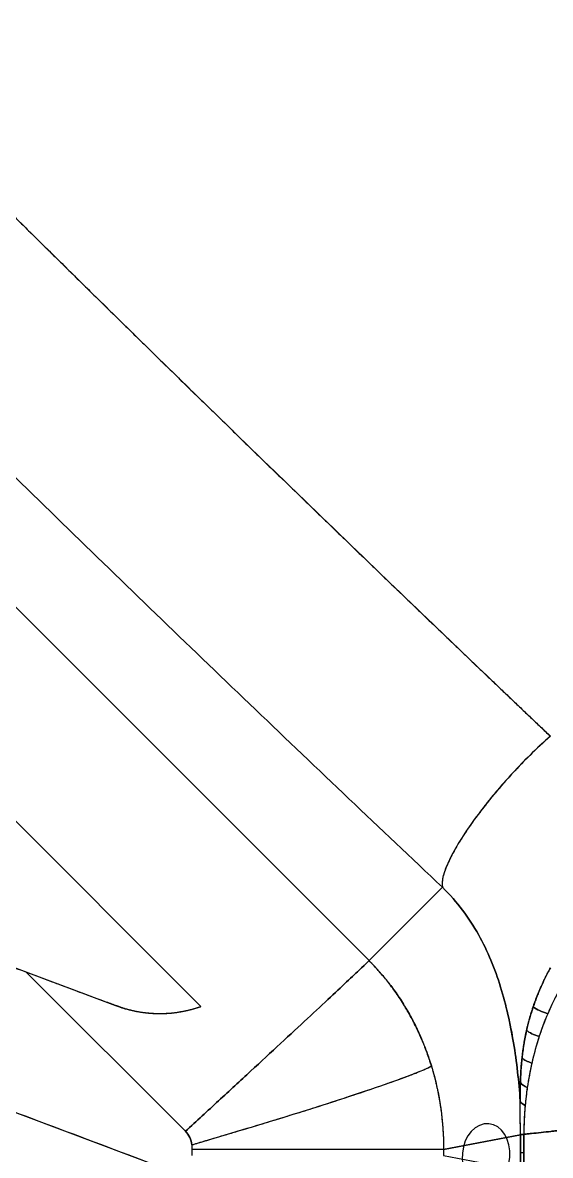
# Model space of a CAD drawing. Extents: x 956 to 1028, y 499 to 635.
# Drawn here: x 999.14 to 1003.31, y 550.89 to 559.84 of the extents above; entities that cross this region are included whole.
import ezdxf

# ---------------------------------------------------------------- set-up
doc = ezdxf.new("R2010")
doc.units = 0
doc.header["$MEASUREMENT"] = 0
doc.layers.add('1', color=4, linetype='Continuous')

# ---------------------------------------------------------------- blocks, each defined once
blk = doc.blocks.new('2026 SX')
at = {"layer": '1', "color": 3}
for p, q in [((34.3977, 51.7804), (45.9792, 40.199)), ((44.6495, 39.8363), (42.1658, 42.32)), ((44.6495, 39.8363), (42.1658, 42.32)), ((40.691, 41.0728), (43.9731, 39.845)), ((46.5595, 40.7794), (45.9792, 40.199)), ((45.9792, 40.199), (46.5595, 40.7794)), ((44.5275, 38.8498), (43.2687, 40.1085)), ((43.2687, 40.1085), (44.5275, 38.8498)), ((45.2701, 38.2137), (42.1206, 39.3976)), ((47.1759, 38.8219), (46.5689, 38.7045)), ((46.5689, 38.7045), (47.1759, 38.8219)), ((44.5787, 38.7045), (44.5787, 38.6595)), ((46.5689, 38.7045), (46.5689, 38.6595)), ((46.5689, 38.7045), (46.5689, 38.6595)), ((46.5689, 38.6595), (47.1759, 38.5421))]:
    blk.add_line(p, q, dxfattribs=at)
at = {"layer": '1', "color": 3, "flags": 128}
blk.add_lwpolyline([(45.9792, 40.199), (40.1885, 45.9897), (34.3977, 51.7804)], dxfattribs=at)
at = {"layer": '1', "color": 1, "extrusion": (0, 0, -1)}
blk.add_ellipse((46.9045, 38.6608), major_axis=(-0.0223, -0.249), ratio=0.752466, dxfattribs=at)
at = {"layer": '1', "color": 3}
for points in [[(35.7513, 53.682), (36.2142, 53.1908), (37.1496, 52.2051), (38.5773, 50.7213), (40.0253, 49.237), (41.4893, 47.7569), (42.9648, 46.2855), (44.4473, 44.8275), (45.932, 43.3872), (46.9201, 42.4418), (47.413, 41.9735)], [(34.9308, 52.4367), (35.3919, 51.9452), (36.3238, 50.9594), (37.7462, 49.4776), (39.1892, 47.9973), (40.6485, 46.5231), (42.1197, 45.0594), (43.5985, 43.6107), (45.0804, 42.1811), (46.0672, 41.2436), (46.5595, 40.7794)], [(46.5595, 40.7794), (46.0672, 41.2436), (45.0804, 42.1811), (43.5985, 43.6107), (42.1197, 45.0594), (40.6485, 46.5231), (39.1892, 47.9973), (37.7462, 49.4776), (36.3238, 50.9594), (35.3919, 51.9452), (34.9308, 52.4367)], [(46.5666, 40.8721), (46.5561, 40.8334), (46.5537, 40.8021), (46.5595, 40.7794)], [(46.5595, 40.7794), (46.619, 40.7211), (46.7244, 40.6), (46.8491, 40.4065), (46.9466, 40.203), (47.0223, 39.9912), (47.0804, 39.7727), (47.1241, 39.5489), (47.1557, 39.3209), (47.1696, 39.1668), (47.1748, 39.0895)], [(47.1748, 39.0899), (47.1696, 39.1673), (47.1557, 39.3213), (47.124, 39.5492), (47.0803, 39.773), (47.0222, 39.9914), (46.9466, 40.2031), (46.849, 40.4066), (46.7243, 40.6), (46.619, 40.7211), (46.5595, 40.7794)], [(47.5448, 40.0687), (47.4859, 39.9748), (47.435, 39.8783), (47.3925, 39.7795)], [(47.3925, 39.7795), (47.3458, 39.7937), (47.3054, 39.8125), (47.2773, 39.8343)], [(47.2773, 39.8343), (47.3054, 39.8125), (47.3458, 39.7937), (47.3925, 39.7795)], [(47.3925, 39.7795), (47.3673, 39.7207), (47.3449, 39.6611), (47.3251, 39.6005)], [(47.3251, 39.6005), (47.282, 39.6126), (47.247, 39.6284), (47.225, 39.6472)], [(47.225, 39.6472), (47.247, 39.6284), (47.282, 39.6126), (47.3251, 39.6005)], [(47.3251, 39.6005), (47.3025, 39.5313), (47.2832, 39.4609), (47.2668, 39.3889)], [(47.2668, 39.3889), (47.232, 39.4001), (47.2053, 39.4136), (47.1892, 39.43)], [(47.1892, 39.43), (47.2053, 39.4136), (47.232, 39.4001), (47.2668, 39.3889)], [(46.4719, 39.3676), (46.5062, 39.2543), (46.5541, 39.0302), (46.5687, 38.8124), (46.5689, 38.7045)], [(47.2668, 39.3889), (47.2525, 39.3259), (47.2404, 39.2617), (47.2306, 39.1961)], [(47.2306, 39.1961), (47.2059, 39.2066), (47.1873, 39.2189), (47.1759, 39.2347)], [(47.1759, 39.2347), (47.1873, 39.2189), (47.2059, 39.2066), (47.2306, 39.1961)], [(47.2306, 39.1961), (47.2237, 39.1492), (47.2179, 39.1016), (47.2135, 39.0533)], [(47.1746, 39.089), (47.1745, 39.0892), (47.1745, 39.0893), (47.1744, 39.0895)], [(47.1759, 38.8219), (47.1757, 38.9129), (47.1753, 39.0038), (47.1744, 39.0895)], [(47.1744, 39.0895), (47.1815, 39.0739), (47.1947, 39.0627), (47.2135, 39.0531)], [(47.2135, 39.0531), (47.1949, 39.0626), (47.1818, 39.0737), (47.1746, 39.089)], [(47.2135, 39.0531), (47.2067, 38.9785), (47.2033, 38.9022), (47.2029, 38.8255)], [(44.5275, 38.8498), (44.557, 38.8202), (44.5736, 38.7845), (44.5771, 38.7426)], [(44.5771, 38.7426), (44.5736, 38.7845), (44.557, 38.8202), (44.5275, 38.8498)], [(47.1759, 38.8219), (47.1846, 38.8237), (47.1936, 38.8249), (47.2029, 38.8255)], [(47.2029, 38.8255), (47.1936, 38.825), (47.1846, 38.8238), (47.1759, 38.8219)], [(47.2023, 38.682), (47.2023, 38.7299), (47.2025, 38.7777), (47.2026, 38.8255)], [(47.2026, 38.8255), (47.2025, 38.7777), (47.2023, 38.7299), (47.2023, 38.682)], [(44.5771, 38.7426), (44.5781, 38.7306), (44.5787, 38.7178), (44.5787, 38.7045)], [(47.176, 38.682), (47.1847, 38.682), (47.1935, 38.682), (47.2023, 38.682)], [(47.176, 38.682), (47.1847, 38.682), (47.1935, 38.682), (47.2023, 38.682)], [(47.2025, 38.5385), (47.2024, 38.5863), (47.2023, 38.6342), (47.2023, 38.682)], [(47.2023, 38.682), (47.2023, 38.6342), (47.2024, 38.5864), (47.2025, 38.5386)]]:
    blk.add_open_spline(points, degree=3, dxfattribs=at)
for points, knots in [([(43.045, 46.2095), (43.0744, 46.1805), (43.1331, 46.1224), (43.2211, 46.0353), (43.3092, 45.9484), (43.3972, 45.8615), (43.4852, 45.7748), (43.5732, 45.6881), (43.6612, 45.6015), (43.7491, 45.5149), (43.8371, 45.4285), (43.925, 45.3422), (44.0129, 45.2559), (44.1008, 45.1698), (44.1887, 45.0837), (44.2473, 45.0263), (44.2766, 44.9977)], [0, 0, 0, 0, 0.071606, 0.143181, 0.214727, 0.286244, 0.357733, 0.429195, 0.50063, 0.57204, 0.643425, 0.714785, 0.786122, 0.857437, 0.928729, 1, 1, 1, 1]), ([(44.2766, 44.9977), (44.3057, 44.9692), (44.3639, 44.9123), (44.4511, 44.827), (44.5383, 44.7419), (44.6255, 44.6568), (44.7126, 44.5719), (44.7997, 44.4871), (44.8866, 44.4025), (44.9736, 44.3179), (45.0605, 44.2335), (45.1473, 44.1492), (45.2341, 44.065), (45.3208, 43.9809), (45.4075, 43.897), (45.4941, 43.8132), (45.5518, 43.7574), (45.5807, 43.7295)], [0, 0, 0, 0, 0.066974, 0.133901, 0.200781, 0.267615, 0.334405, 0.40115, 0.467852, 0.534511, 0.601129, 0.667705, 0.734241, 0.800738, 0.867196, 0.933617, 1, 1, 1, 1]), ([(45.5807, 43.7295), (45.6093, 43.7018), (45.6665, 43.6466), (45.7522, 43.5638), (45.8378, 43.4812), (45.9234, 43.3988), (46.0088, 43.3165), (46.0941, 43.2344), (46.1794, 43.1524), (46.2646, 43.0706), (46.3496, 42.9889), (46.4346, 42.9073), (46.5195, 42.826), (46.6043, 42.7447), (46.689, 42.6637), (46.7737, 42.5827), (46.8582, 42.502), (46.9145, 42.4482), (46.9427, 42.4213)], [0, 0, 0, 0, 0.062947, 0.125828, 0.188644, 0.2514, 0.314095, 0.376733, 0.439312, 0.501833, 0.564298, 0.626706, 0.689058, 0.751355, 0.813597, 0.875785, 0.937919, 1, 1, 1, 1]), ([(46.9427, 42.4213), (46.9689, 42.3963), (47.0213, 42.3463), (47.0999, 42.2714), (47.1783, 42.1967), (47.2566, 42.1221), (47.3348, 42.0477), (47.3869, 41.9982), (47.413, 41.9735)], [0, 0, 0, 0, 0.167157, 0.334114, 0.500874, 0.66744, 0.833814, 1, 1, 1, 1]), ([(47.413, 41.9735), (47.3597, 41.9268), (47.3047, 41.8757), (47.1946, 41.7671), (47.1395, 41.7096), (47.0325, 41.5916), (46.9806, 41.531), (46.8829, 41.4102), (46.8371, 41.35), (46.7541, 41.2333), (46.7169, 41.1769), (46.6533, 41.0711), (46.6268, 41.0218), (46.5859, 40.933), (46.5715, 40.8936), (46.5558, 40.827), (46.5544, 40.7998), (46.5595, 40.7794)], [0, 0, 0, 0, 0.125, 0.125, 0.25, 0.25, 0.375, 0.375, 0.5, 0.5, 0.625, 0.625, 0.75, 0.75, 0.875, 0.875, 1, 1, 1, 1]), ([(47.413, 41.9735), (47.3672, 41.9333), (47.32, 41.8899), (47.2253, 41.798), (47.1778, 41.7495), (47.0844, 41.6497), (47.0385, 41.5982), (46.9505, 41.4945), (46.9083, 41.4423), (46.8293, 41.3392), (46.7925, 41.2883), (46.7257, 41.1901), (46.6958, 41.1429), (46.644, 41.0539), (46.6222, 41.0122), (46.5875, 40.9362), (46.5747, 40.902), (46.5666, 40.8721)], [0, 0, 0, 0, 0.125, 0.125, 0.25, 0.25, 0.375, 0.375, 0.5, 0.5, 0.625, 0.625, 0.75, 0.75, 0.875, 0.875, 1, 1, 1, 1]), ([(7.9857, 39.9465), (7.992, 39.9442), (8.0047, 39.9396), (8.0237, 39.9332), (8.0427, 39.9271), (8.0616, 39.9213), (8.0805, 39.916), (8.0994, 39.911), (8.1181, 39.9064), (8.1555, 39.898), (8.2117, 39.8881), (8.3117, 39.878), (8.4379, 39.8799), (8.5624, 39.9014), (8.6597, 39.9295), (8.7136, 39.9495), (8.7586, 39.9692), (8.8053, 39.9894), (8.8751, 40.0199), (8.9605, 40.0571), (9.0539, 40.0979), (9.2437, 40.1806), (9.5282, 40.3047), (9.9056, 40.4693), (10.268, 40.6274), (10.5957, 40.7703), (10.869, 40.8895), (11.0837, 40.9831), (11.2398, 41.0512), (11.3373, 41.0937), (11.3978, 41.1202), (11.4387, 41.1377), (11.4775, 41.1533), (11.5095, 41.1652), (11.535, 41.1732), (11.556, 41.1784), (11.5747, 41.1826), (11.5935, 41.1861), (11.6123, 41.189), (11.6313, 41.1913), (11.6503, 41.193), (11.6693, 41.1942), (11.6947, 41.1948), (11.7263, 41.1942), (11.7642, 41.1912), (11.8019, 41.1857), (11.8321, 41.1797), (11.8558, 41.1735), (11.8744, 41.1679), (11.8967, 41.1606), (11.9226, 41.1517), (11.9521, 41.1412), (11.9867, 41.1284), (12.0479, 41.1056), (12.1573, 41.0649), (12.3352, 40.9988), (12.7469, 40.8456), (13.3111, 40.6357), (13.9461, 40.3995), (14.4047, 40.2289), (14.687, 40.1238), (14.8643, 40.0579), (14.9953, 40.0092), (15.1064, 39.9677), (15.1829, 39.9395), (15.2225, 39.9255), (15.2551, 39.9147), (15.2827, 39.9064), (15.3077, 39.9), (15.3326, 39.8942), (15.3575, 39.8891), (15.3826, 39.8847), (15.4078, 39.8809), (15.4584, 39.8745), (15.5347, 39.8697), (15.6366, 39.8738), (15.7208, 39.8859), (15.7871, 39.9005), (15.8362, 39.9141), (15.8737, 39.9263), (15.902, 39.9372), (15.9239, 39.9462), (15.9521, 39.958), (15.9867, 39.9728), (16.0585, 40.0041), (16.1655, 40.0508), (16.3056, 40.1119), (16.4457, 40.173), (16.5859, 40.2341), (16.726, 40.2952), (16.8662, 40.3564), (17.0065, 40.4175), (17.1933, 40.4991), (17.4269, 40.601), (17.7073, 40.7233), (17.988, 40.8457), (18.2207, 40.9472), (18.408, 41.0288), (18.5206, 41.078), (18.6017, 41.1133), (18.644, 41.1317), (18.6717, 41.1436), (18.6899, 41.1514), (18.7038, 41.1566), (18.7182, 41.1617), (18.7327, 41.1664), (18.7473, 41.1708), (18.762, 41.1747), (18.7769, 41.1783), (18.7918, 41.1816), (18.8068, 41.1844), (18.822, 41.187), (18.8569, 41.1919), (18.9121, 41.1955), (18.9876, 41.1911), (19.0631, 41.1773), (19.1178, 41.1602), (19.1598, 41.1444), (19.1969, 41.1307), (19.2551, 41.109), (19.3346, 41.0794), (19.5519, 40.9986), (19.9222, 40.8608), (20.4606, 40.6606), (21.0655, 40.4355), (21.5642, 40.25), (21.9178, 40.1185), (22.0873, 40.0554), (22.2065, 40.0111), (22.293, 39.9789), (22.3556, 39.9556), (22.4031, 39.938), (22.4423, 39.9235), (22.4821, 39.9106), (22.5314, 39.8976), (22.5985, 39.8835), (22.6833, 39.8722), (22.7853, 39.8693), (22.8775, 39.876), (22.96, 39.8895), (23.0331, 39.9074), (23.1068, 39.9311), (23.1628, 39.9537), (23.2051, 39.9723), (23.237, 39.9862), (23.2787, 40.0044), (23.3304, 40.0269), (23.3919, 40.0538), (23.4668, 40.0865), (23.5628, 40.1283), (23.6871, 40.1825), (23.8437, 40.2508), (24.1452, 40.3823), (24.5811, 40.5725), (25.0486, 40.7763), (25.423, 40.9396), (25.6264, 41.0283), (25.7508, 41.0826), (25.7974, 41.1029), (25.8373, 41.1204), (25.8704, 41.1346), (25.8963, 41.1447), (25.921, 41.1535), (25.9445, 41.1611), (25.9668, 41.1674), (25.9864, 41.1721), (26.0036, 41.1755), (26.0188, 41.1781), (26.034, 41.1804), (26.0492, 41.1823), (26.0644, 41.1838), (26.0796, 41.1849), (26.0948, 41.1856), (26.1099, 41.186), (26.125, 41.186), (26.1402, 41.1856), (26.1553, 41.1848), (26.1704, 41.1836), (26.1854, 41.1821), (26.2005, 41.1801), (26.2156, 41.1778), (26.2306, 41.1751), (26.2456, 41.172), (26.2606, 41.1686), (26.2756, 41.1647), (26.2888, 41.1613), (26.3044, 41.1555), (26.3276, 41.1471), (26.3646, 41.1334), (26.4156, 41.1146), (26.4804, 41.0906), (26.5592, 41.0614), (26.6519, 41.0271), (26.7585, 40.9875), (26.879, 40.9428), (27.0134, 40.8929), (27.1617, 40.8378), (27.324, 40.7775), (27.5001, 40.712), (27.6902, 40.6413), (27.8942, 40.5655), (28.112, 40.4845), (28.3438, 40.3982), (28.5527, 40.3205), (28.7329, 40.2535), (28.8786, 40.1993), (29.0206, 40.1465), (29.1869, 40.0846), (29.3348, 40.0296), (29.4587, 39.9835), (29.5236, 39.9593), (29.565, 39.944), (29.6022, 39.9301), (29.6417, 39.9161), (29.6899, 39.9007), (29.7325, 39.8893), (29.7716, 39.8809), (29.8092, 39.8742), (29.8469, 39.8691), (29.8848, 39.8653), (29.9229, 39.863), (29.9611, 39.8622), (29.9994, 39.8629), (30.0396, 39.865), (30.0815, 39.869), (30.1249, 39.875), (30.1677, 39.8829), (30.2101, 39.8927), (30.2521, 39.9043), (30.2936, 39.9179), (30.3256, 39.9296), (30.3556, 39.9425), (30.3917, 39.9577), (30.4499, 39.9826), (30.5304, 40.0169), (30.6332, 40.0607), (30.7582, 40.114), (30.9439, 40.1932), (31.182, 40.2948), (31.4644, 40.4152), (31.7442, 40.5346), (32.0294, 40.6562), (32.3206, 40.7805), (32.564, 40.8843), (32.7462, 40.962), (32.8603, 41.0106), (32.9493, 41.0486), (33.0112, 41.075), (33.0452, 41.0893), (33.065, 41.097), (33.0857, 41.1041), (33.1155, 41.1131), (33.1487, 41.1208), (33.178, 41.1261), (33.2033, 41.1296), (33.2286, 41.1321), (33.2538, 41.1335), (33.279, 41.1338), (33.3042, 41.1331), (33.3293, 41.1314), (33.3543, 41.1286), (33.3794, 41.1247), (33.4044, 41.1198), (33.4293, 41.1137), (33.4518, 41.1077), (33.4782, 41.0982), (33.5156, 41.0845), (33.573, 41.0633), (33.6504, 41.0345), (33.7456, 40.9989), (33.8593, 40.9564), (33.9918, 40.9068), (34.1458, 40.8492), (34.3568, 40.7702), (34.6139, 40.6741), (34.9061, 40.5648), (35.187, 40.4597), (35.6043, 40.3035), (36.0762, 40.127), (36.4771, 39.977), (36.6558, 39.9102), (36.706, 39.8914), (36.755, 39.8731), (36.8081, 39.8546), (36.8541, 39.84), (36.8924, 39.8297), (36.9253, 39.8227), (36.9553, 39.817), (36.9855, 39.8124), (37.0157, 39.8087), (37.0461, 39.8059), (37.0765, 39.804), (37.107, 39.8031), (37.1376, 39.8031), (37.1683, 39.804), (37.2016, 39.806), (37.2371, 39.8094), (37.275, 39.8144), (37.3125, 39.8209), (37.3497, 39.8289), (37.3867, 39.8382), (37.4233, 39.849), (37.4597, 39.8613), (37.4888, 39.8721), (37.5174, 39.8844), (37.5529, 39.8997), (37.609, 39.924), (37.6857, 39.9572), (37.8319, 40.0207), (38.1066, 40.1399), (38.569, 40.3406), (39.2294, 40.6271), (39.7516, 40.8538), (40.0652, 40.9899), (40.1072, 41.0081), (40.1423, 41.0233), (40.1779, 41.0386), (40.2095, 41.0519), (40.2404, 41.0646), (40.2662, 41.0748), (40.2867, 41.0824), (40.3034, 41.0879), (40.3181, 41.0918), (40.3324, 41.0954), (40.3468, 41.0987), (40.3611, 41.1016), (40.3754, 41.1041), (40.3898, 41.1063), (40.4041, 41.1082), (40.4185, 41.1097), (40.4329, 41.1108), (40.4473, 41.1117), (40.4617, 41.1121), (40.4761, 41.1123), (40.4905, 41.112), (40.505, 41.1115), (40.5194, 41.1106), (40.5339, 41.1093), (40.5484, 41.1077), (40.5628, 41.1057), (40.5773, 41.1034), (40.5918, 41.1008), (40.6084, 41.0974), (40.6276, 41.0927), (40.6503, 41.0862), (40.6727, 41.079), (40.6947, 41.0714), (40.7132, 41.0645), (40.7307, 41.058), (40.7575, 41.048), (40.8124, 41.0274), (40.9044, 40.993), (41.0329, 40.9449), (41.224, 40.8735), (41.4679, 40.7822), (41.7545, 40.675), (42.0411, 40.5678), (42.3309, 40.4594), (42.6218, 40.3505), (42.9116, 40.2421), (43.1947, 40.1362), (43.4124, 40.0548), (43.5641, 39.9981), (43.6492, 39.9663), (43.7261, 39.9376), (43.7948, 39.9121), (43.8552, 39.8898), (43.9074, 39.8706), (43.9513, 39.8545), (43.987, 39.8415), (44.0145, 39.8317), (44.0337, 39.8249), (44.0468, 39.8206), (44.0564, 39.818), (44.0653, 39.8155), (44.0743, 39.8132), (44.0832, 39.8109), (44.0921, 39.8087), (44.101, 39.8066), (44.1099, 39.8046), (44.1188, 39.8026), (44.1277, 39.8007), (44.1366, 39.799), (44.1455, 39.7973), (44.1544, 39.7956), (44.1633, 39.7941), (44.1722, 39.7927), (44.1811, 39.7913), (44.19, 39.79), (44.1989, 39.7888), (44.2078, 39.7877), (44.2167, 39.7866), (44.2256, 39.7857), (44.2344, 39.7848), (44.2433, 39.784), (44.2522, 39.7833), (44.2611, 39.7827), (44.2699, 39.7821), (44.2788, 39.7816), (44.2877, 39.7813), (44.2966, 39.781), (44.3054, 39.7807), (44.3143, 39.7806), (44.3231, 39.7805), (44.332, 39.7806), (44.3409, 39.7807), (44.3497, 39.7809), (44.3586, 39.7811), (44.3674, 39.7815), (44.3763, 39.7819), (44.3851, 39.7825), (44.3939, 39.7831), (44.4028, 39.7837), (44.4116, 39.7845), (44.4205, 39.7854), (44.4293, 39.7863), (44.4381, 39.7873), (44.447, 39.7884), (44.4558, 39.7896), (44.4646, 39.7908), (44.4735, 39.7922), (44.4823, 39.7936), (44.4911, 39.7951), (44.4999, 39.7967), (44.5087, 39.7984), (44.5175, 39.8001), (44.5264, 39.802), (44.5352, 39.8039), (44.544, 39.8059), (44.5528, 39.808), (44.5616, 39.8101), (44.5704, 39.8124), (44.5792, 39.8147), (44.588, 39.8171), (44.5968, 39.8196), (44.6056, 39.8222), (44.6144, 39.8248), (44.6232, 39.8276), (44.6319, 39.8304), (44.6407, 39.8333), (44.6466, 39.8353), (44.6495, 39.8363)], [0, 0, 0, 0, 0.000518, 0.001031, 0.00154, 0.002045, 0.002547, 0.003044, 0.003538, 0.004029, 0.005978, 0.007904, 0.011731, 0.015602, 0.017549, 0.019484, 0.020007, 0.021309, 0.023388, 0.02584, 0.028444, 0.031199, 0.041707, 0.052225, 0.062754, 0.072003, 0.079618, 0.085601, 0.089951, 0.092667, 0.093751, 0.095012, 0.096079, 0.096952, 0.097633, 0.098123, 0.098612, 0.0991, 0.099586, 0.100073, 0.10056, 0.101048, 0.101537, 0.102502, 0.10347, 0.104444, 0.105427, 0.105824, 0.106321, 0.106919, 0.107619, 0.10842, 0.109322, 0.110441, 0.113423, 0.11827, 0.12498, 0.14709, 0.164394, 0.176894, 0.184588, 0.187478, 0.191387, 0.195297, 0.196566, 0.197638, 0.198513, 0.199193, 0.199845, 0.200495, 0.201146, 0.201796, 0.202447, 0.203098, 0.205704, 0.208296, 0.210901, 0.212204, 0.213502, 0.214799, 0.215224, 0.215828, 0.216611, 0.217571, 0.218711, 0.222614, 0.226517, 0.230421, 0.234327, 0.238233, 0.24214, 0.246047, 0.249956, 0.257762, 0.265575, 0.273396, 0.281225, 0.285032, 0.28905, 0.290638, 0.291817, 0.292585, 0.292943, 0.293334, 0.293723, 0.294113, 0.294502, 0.294892, 0.295281, 0.295672, 0.296063, 0.296455, 0.296849, 0.298766, 0.300682, 0.302628, 0.30463, 0.305062, 0.306072, 0.307659, 0.309824, 0.312568, 0.325427, 0.340099, 0.356584, 0.374881, 0.380872, 0.385492, 0.38874, 0.390617, 0.392563, 0.393859, 0.394503, 0.395764, 0.397064, 0.398409, 0.401015, 0.403608, 0.406215, 0.408087, 0.410004, 0.411977, 0.414016, 0.414629, 0.415518, 0.416681, 0.41812, 0.419833, 0.421821, 0.424388, 0.427853, 0.432217, 0.437479, 0.453061, 0.468657, 0.476557, 0.48436, 0.485659, 0.486957, 0.488255, 0.489005, 0.489713, 0.490383, 0.491013, 0.491605, 0.492159, 0.492556, 0.492951, 0.493343, 0.493734, 0.494124, 0.494512, 0.4949, 0.495287, 0.495673, 0.496059, 0.496446, 0.496832, 0.497219, 0.497607, 0.497996, 0.498386, 0.498778, 0.499171, 0.499566, 0.499964, 0.500214, 0.500843, 0.501851, 0.503238, 0.505005, 0.50715, 0.509675, 0.512579, 0.515863, 0.519525, 0.523567, 0.527988, 0.532788, 0.537967, 0.543526, 0.549464, 0.555781, 0.562477, 0.566543, 0.570512, 0.574383, 0.578157, 0.584108, 0.586475, 0.588287, 0.589415, 0.589859, 0.591332, 0.592623, 0.593733, 0.594711, 0.595685, 0.596658, 0.59763, 0.598603, 0.599578, 0.600557, 0.601542, 0.602664, 0.60378, 0.604893, 0.606003, 0.607114, 0.608228, 0.609347, 0.609729, 0.610728, 0.612346, 0.614581, 0.617434, 0.620904, 0.624992, 0.632904, 0.640745, 0.648516, 0.656217, 0.664499, 0.672781, 0.676493, 0.67968, 0.682279, 0.683914, 0.684836, 0.685103, 0.685539, 0.686517, 0.687489, 0.688146, 0.688798, 0.689446, 0.690091, 0.690734, 0.691376, 0.692018, 0.692662, 0.693308, 0.693958, 0.694612, 0.695272, 0.695744, 0.696761, 0.698325, 0.700434, 0.70309, 0.706116, 0.709729, 0.71393, 0.718718, 0.726994, 0.734962, 0.742623, 0.749977, 0.769107, 0.781227, 0.782779, 0.783722, 0.785336, 0.78679, 0.788024, 0.78904, 0.789823, 0.790604, 0.791383, 0.792161, 0.792938, 0.793717, 0.794496, 0.795278, 0.796062, 0.79685, 0.797827, 0.798801, 0.799773, 0.800745, 0.801718, 0.802693, 0.803672, 0.804657, 0.805071, 0.806058, 0.807619, 0.809755, 0.812463, 0.819828, 0.832704, 0.851091, 0.87499, 0.876325, 0.877289, 0.878495, 0.879259, 0.880262, 0.881116, 0.881823, 0.882382, 0.882794, 0.883172, 0.883549, 0.883923, 0.884297, 0.884669, 0.885039, 0.885409, 0.885778, 0.886147, 0.886515, 0.886883, 0.887251, 0.887619, 0.887988, 0.888358, 0.888729, 0.889101, 0.889474, 0.889849, 0.890225, 0.890604, 0.891142, 0.891744, 0.892411, 0.892947, 0.893524, 0.893923, 0.894376, 0.895719, 0.898415, 0.901898, 0.906235, 0.914047, 0.92186, 0.929676, 0.937494, 0.945575, 0.953476, 0.961198, 0.96874, 0.971286, 0.973608, 0.975704, 0.977575, 0.979221, 0.980641, 0.981836, 0.982807, 0.983552, 0.984072, 0.984366, 0.984603, 0.984839, 0.985075, 0.98531, 0.985545, 0.985778, 0.986012, 0.986245, 0.986477, 0.986709, 0.986941, 0.987172, 0.987402, 0.987633, 0.987862, 0.988092, 0.988321, 0.98855, 0.988778, 0.989007, 0.989234, 0.989462, 0.98969, 0.989917, 0.990144, 0.990371, 0.990598, 0.990824, 0.991051, 0.991277, 0.991503, 0.99173, 0.991956, 0.992182, 0.992408, 0.992635, 0.992861, 0.993087, 0.993314, 0.99354, 0.993767, 0.993993, 0.99422, 0.994448, 0.994675, 0.994902, 0.99513, 0.995358, 0.995586, 0.995815, 0.996044, 0.996273, 0.996503, 0.996732, 0.996963, 0.997193, 0.997425, 0.997656, 0.997888, 0.998121, 0.998354, 0.998587, 0.998821, 0.999056, 0.999291, 0.999527, 0.999763, 1, 1, 1, 1]), ([(44.5275, 38.8498), (44.6153, 38.9305), (44.7031, 39.0114), (44.8758, 39.1707), (44.9607, 39.249), (45.125, 39.4008), (45.2043, 39.4742), (45.3548, 39.6136), (45.4259, 39.6796), (45.5579, 39.8023), (45.6186, 39.8589), (45.7278, 39.9608), (45.7763, 40.0062), (45.8592, 40.0842), (45.8938, 40.1168), (45.9478, 40.1684), (45.9674, 40.1873), (45.9791, 40.199)], [0, 0, 0, 0, 0.125, 0.125, 0.25, 0.25, 0.375, 0.375, 0.5, 0.5, 0.625, 0.625, 0.75, 0.75, 0.875, 0.875, 1, 1, 1, 1]), ([(45.9791, 40.199), (45.9674, 40.1873), (45.9478, 40.1684), (45.8938, 40.1168), (45.8592, 40.0842), (45.7763, 40.0062), (45.7278, 39.9608), (45.6186, 39.8589), (45.5579, 39.8023), (45.4259, 39.6796), (45.3548, 39.6136), (45.2043, 39.4742), (45.125, 39.4008), (44.9607, 39.249), (44.8758, 39.1707), (44.7031, 39.0114), (44.6153, 38.9305), (44.5275, 38.8498)], [0, 0, 0, 0, 0.125, 0.125, 0.25, 0.25, 0.375, 0.375, 0.5, 0.5, 0.625, 0.625, 0.75, 0.75, 0.875, 0.875, 1, 1, 1, 1]), ([(46.4719, 39.3676), (46.469, 39.3769), (46.4632, 39.3953), (46.4543, 39.4225), (46.4451, 39.4491), (46.4358, 39.4751), (46.4264, 39.5004), (46.4168, 39.5252), (46.4071, 39.5493), (46.3974, 39.5728), (46.3739, 39.6276), (46.3355, 39.7087), (46.276, 39.817), (46.212, 39.9185), (46.1542, 39.9984), (46.1088, 40.0558), (46.0765, 40.0943), (46.0442, 40.1309), (46.0119, 40.1658), (45.9899, 40.1881), (45.9791, 40.199)], [0, 0, 0, 0, 0.030006, 0.059447, 0.088325, 0.116646, 0.144413, 0.17163, 0.1983, 0.224428, 0.250016, 0.381916, 0.499999, 0.629735, 0.74998, 0.802767, 0.854147, 0.904136, 0.95275, 1, 1, 1, 1]), ([(45.9792, 40.199), (45.9853, 40.1928), (45.9977, 40.1803), (46.016, 40.1612), (46.0343, 40.1416), (46.0525, 40.1215), (46.0706, 40.101), (46.0885, 40.0799), (46.1064, 40.0584), (46.1241, 40.0364), (46.1597, 39.9908), (46.2125, 39.9176), (46.2759, 39.8171), (46.3349, 39.7098), (46.3749, 39.6256), (46.4022, 39.5615), (46.4185, 39.5213), (46.4359, 39.4753), (46.4542, 39.4236), (46.4658, 39.3869), (46.4719, 39.3676)], [0, 0, 0, 0, 0.026815, 0.053922, 0.081322, 0.109018, 0.137014, 0.165312, 0.193915, 0.222826, 0.25205, 0.371455, 0.499845, 0.616557, 0.747693, 0.786404, 0.830937, 0.881341, 0.937672, 1, 1, 1, 1]), ([(47.2773, 39.8343), (47.2801, 39.8425), (47.2857, 39.8589), (47.2947, 39.8836), (47.3042, 39.9085), (47.3142, 39.9337), (47.3247, 39.959), (47.3357, 39.9845), (47.3472, 40.0102), (47.3594, 40.0361), (47.3721, 40.0622), (47.3854, 40.0885), (47.3992, 40.1149), (47.4089, 40.1326), (47.4138, 40.1414)], [0, 0, 0, 0, 0.078705, 0.158211, 0.238532, 0.319683, 0.401676, 0.484524, 0.568236, 0.652822, 0.738288, 0.824639, 0.911876, 1, 1, 1, 1]), ([(47.4138, 40.1414), (47.4108, 40.136), (47.4049, 40.1254), (47.3845, 40.0874), (47.3548, 40.028), (47.3251, 39.9609), (47.3043, 39.909), (47.2902, 39.8715), (47.2816, 39.8466), (47.2773, 39.8343)], [0, 0, 0, 0, 0.053554, 0.106358, 0.377077, 0.638332, 0.760353, 0.880897, 1, 1, 1, 1]), ([(47.5448, 40.0687), (47.5402, 40.0612), (47.5309, 40.0463), (47.5174, 40.0239), (47.5042, 40.0015), (47.4915, 39.9791), (47.479, 39.9568), (47.467, 39.9345), (47.4553, 39.9122), (47.4439, 39.89), (47.433, 39.8678), (47.4223, 39.8457), (47.4121, 39.8236), (47.4021, 39.8016), (47.3957, 39.7869), (47.3925, 39.7795)], [0, 0, 0, 0, 0.079426, 0.158461, 0.2371, 0.315336, 0.393163, 0.470573, 0.547557, 0.624108, 0.700215, 0.775869, 0.851059, 0.925774, 1, 1, 1, 1]), ([(43.9731, 39.845), (43.9786, 39.843), (43.9892, 39.8392), (44.0047, 39.8338), (44.0226, 39.8279), (44.0433, 39.8216), (44.075, 39.8128), (44.115, 39.8032), (44.1715, 39.7927), (44.2368, 39.7845), (44.3149, 39.7807), (44.3971, 39.7831), (44.4658, 39.7912), (44.5167, 39.8003), (44.5503, 39.8075), (44.5837, 39.8159), (44.6168, 39.8254), (44.6386, 39.8326), (44.6495, 39.8363)], [0, 0, 0, 0, 0.025262, 0.049103, 0.071527, 0.107201, 0.143042, 0.21448, 0.285987, 0.393198, 0.500362, 0.625435, 0.750503, 0.800451, 0.850316, 0.900157, 0.950031, 1, 1, 1, 1]), ([(47.2773, 39.8343), (47.2753, 39.8283), (47.2713, 39.8165), (47.2656, 39.7987), (47.2573, 39.7719), (47.2469, 39.7361), (47.2352, 39.6915), (47.2283, 39.6619), (47.2249, 39.6472)], [0, 0, 0, 0, 0.0958291, 0.191115, 0.2858652, 0.5277263, 0.7657198, 1, 1, 1, 1]), ([(47.225, 39.6472), (47.2269, 39.6559), (47.2309, 39.6734), (47.2374, 39.6998), (47.2444, 39.7263), (47.2518, 39.753), (47.2598, 39.78), (47.2682, 39.8071), (47.2743, 39.8252), (47.2773, 39.8343)], [0, 0, 0, 0, 0.139113, 0.279424, 0.420963, 0.563761, 0.707846, 0.853249, 1, 1, 1, 1]), ([(47.3925, 39.7795), (47.3893, 39.7719), (47.3826, 39.7562), (47.3729, 39.7323), (47.3631, 39.7076), (47.3535, 39.682), (47.3438, 39.6556), (47.3343, 39.6284), (47.3282, 39.6099), (47.3251, 39.6005)], [0, 0, 0, 0, 0.130394, 0.265088, 0.404006, 0.54706, 0.694153, 0.845175, 1, 1, 1, 1]), ([(47.1892, 39.43), (47.1902, 39.4388), (47.1922, 39.4566), (47.1957, 39.4833), (47.1995, 39.5101), (47.2037, 39.5371), (47.2083, 39.5643), (47.2134, 39.5918), (47.2189, 39.6194), (47.2229, 39.6379), (47.225, 39.6472)], [0, 0, 0, 0, 0.120827, 0.242773, 0.365876, 0.49017, 0.615693, 0.742481, 0.870571, 1, 1, 1, 1]), ([(47.2249, 39.6472), (47.223, 39.6385), (47.2193, 39.6213), (47.2141, 39.5954), (47.2093, 39.5698), (47.2049, 39.5443), (47.2008, 39.5189), (47.1971, 39.4937), (47.1937, 39.4687), (47.1911, 39.4474), (47.1897, 39.4346), (47.1892, 39.43)], [0, 0, 0, 0, 0.1208048, 0.2405296, 0.3592027, 0.4768515, 0.5935036, 0.7091858, 0.8239248, 0.9377468, 1, 1, 1, 1]), ([(47.3251, 39.6005), (47.3221, 39.5913), (47.3154, 39.5706), (47.3048, 39.5357), (47.2933, 39.4952), (47.2825, 39.4545), (47.2737, 39.4188), (47.2689, 39.3979), (47.2668, 39.3889)], [0, 0, 0, 0, 0.1324758, 0.2994572, 0.5000078, 0.7086151, 0.8748969, 1, 1, 1, 1]), ([(45.2701, 38.2137), (45.0706, 38.2887), (44.2931, 38.5809), (43.3853, 38.9222), (42.6128, 39.2126), (42.3829, 39.299), (42.2702, 39.3414), (42.204, 39.3663), (42.1667, 39.3803), (42.1353, 39.3921), (42.1164, 39.3991), (42.092, 39.408), (42.0253, 39.4298), (41.9362, 39.4492), (41.8328, 39.4588), (41.729, 39.4599), (41.5996, 39.4458), (41.4868, 39.4142), (41.4219, 39.3889), (41.398, 39.3787), (41.3787, 39.3703), (41.3476, 39.3567), (41.2798, 39.3271), (41.2193, 39.3007), (41.1752, 39.2814), (40.62, 39.0389), (40.0649, 38.7963), (39.5097, 38.5538)], [0, 0, 0, 0, 0.14701, 0.573081, 0.669135, 0.716342, 0.742588, 0.752167, 0.765146, 0.770083, 0.775326, 0.779029, 0.78799, 0.823757, 0.841597, 0.859551, 0.895292, 0.931029, 0.939963, 0.943347, 0.948934, 0.954508, 0.966767, 1, 1, 1, 1.417969, 1.417969, 1.417969, 1.417969]), ([(47.1759, 39.2347), (47.1762, 39.2427), (47.1767, 39.2588), (47.1777, 39.2828), (47.179, 39.307), (47.1805, 39.3313), (47.1822, 39.3558), (47.1843, 39.3804), (47.1865, 39.4051), (47.1883, 39.4217), (47.1892, 39.43)], [0, 0, 0, 0, 0.12075, 0.242584, 0.365572, 0.489778, 0.615265, 0.742093, 0.870319, 1, 1, 1, 1]), ([(47.1892, 39.43), (47.1882, 39.421), (47.1863, 39.403), (47.1839, 39.376), (47.1817, 39.3493), (47.1799, 39.3228), (47.1784, 39.2964), (47.1773, 39.273), (47.1765, 39.2524), (47.1761, 39.2406), (47.1759, 39.2347)], [0, 0, 0, 0, 0.141069, 0.280392, 0.418042, 0.554096, 0.688634, 0.82174, 0.911136, 1, 1, 1, 1]), ([(44.5771, 38.7426), (44.6963, 38.7781), (44.8143, 38.813), (45.0452, 38.882), (45.1581, 38.916), (45.3755, 38.9827), (45.4801, 39.0153), (45.6779, 39.0781), (45.7711, 39.1084), (45.9431, 39.1655), (46.022, 39.1922), (46.1627, 39.2413), (46.2245, 39.2635), (46.3292, 39.3026), (46.372, 39.3195), (46.4373, 39.3476), (46.4597, 39.3589), (46.4719, 39.3676)], [0, 0, 0, 0, 0.125, 0.125, 0.25, 0.25, 0.375, 0.375, 0.5, 0.5, 0.625, 0.625, 0.75, 0.75, 0.875, 0.875, 1, 1, 1, 1]), ([(44.5771, 38.7426), (44.5858, 38.7452), (44.6035, 38.7504), (44.6308, 38.7585), (44.6593, 38.767), (44.6889, 38.7758), (44.7198, 38.785), (44.768, 38.7993), (44.8366, 38.8197), (44.9213, 38.845), (45.0086, 38.8711), (45.1215, 38.9051), (45.2571, 38.9463), (45.4175, 38.9957), (45.5681, 39.0431), (45.717, 39.0908), (45.8902, 39.1476), (46.0924, 39.216), (46.2476, 39.2717), (46.3481, 39.3101), (46.3994, 39.331), (46.4301, 39.3447), (46.4452, 39.3521), (46.4541, 39.3568), (46.461, 39.3607), (46.4671, 39.3643), (46.4703, 39.3665), (46.4719, 39.3676)], [0, 0, 0, 0, 0.009294, 0.019032, 0.029215, 0.039844, 0.050917, 0.062437, 0.091677, 0.124881, 0.154347, 0.187323, 0.249758, 0.307407, 0.374723, 0.433812, 0.500057, 0.614929, 0.750223, 0.807572, 0.875097, 0.916746, 0.937534, 0.953155, 0.968773, 0.984388, 1, 1, 1, 1]), ([(46.4719, 39.3676), (46.4746, 39.3586), (46.48, 39.3405), (46.4876, 39.3132), (46.495, 39.2858), (46.502, 39.2582), (46.5087, 39.2304), (46.5151, 39.2025), (46.5211, 39.1744), (46.5267, 39.1462), (46.532, 39.1178), (46.537, 39.0893), (46.5416, 39.0606), (46.547, 39.024), (46.5528, 38.9793), (46.5585, 38.926), (46.563, 38.8719), (46.5663, 38.8169), (46.5684, 38.761), (46.5687, 38.7234), (46.5689, 38.7045)], [0, 0, 0, 0, 0.0420552, 0.0842191, 0.1264929, 0.1688781, 0.2113757, 0.253987, 0.296713, 0.3395546, 0.3825129, 0.4255886, 0.4687825, 0.5120954, 0.5905123, 0.6700752, 0.7507949, 0.8326821, 0.9157471, 1, 1, 1, 1]), ([(47.2668, 39.3889), (47.2647, 39.3796), (47.2606, 39.3613), (47.255, 39.3344), (47.2499, 39.3087), (47.2452, 39.284), (47.241, 39.2605), (47.2372, 39.2381), (47.2338, 39.2167), (47.2317, 39.2028), (47.2306, 39.1961)], [0, 0, 0, 0, 0.147775, 0.288792, 0.423173, 0.551042, 0.67253, 0.787766, 0.89688, 1, 1, 1, 1]), ([(47.1748, 39.0897), (47.1747, 39.0965), (47.1746, 39.1103), (47.1745, 39.1308), (47.1745, 39.1514), (47.1746, 39.1721), (47.1749, 39.1929), (47.1753, 39.2138), (47.1757, 39.2277), (47.1759, 39.2347)], [0, 0, 0, 0, 0.139076, 0.279211, 0.420532, 0.563158, 0.707206, 0.852785, 1, 1, 1, 1]), ([(47.1759, 39.2347), (47.1757, 39.2287), (47.1754, 39.2168), (47.175, 39.1989), (47.1746, 39.172), (47.1744, 39.1359), (47.1746, 39.1052), (47.1748, 39.0899)], [0, 0, 0, 0, 0.125785, 0.250881, 0.375331, 0.687664, 1, 1, 1, 1]), ([(47.2306, 39.1961), (47.2294, 39.1876), (47.227, 39.171), (47.2237, 39.1463), (47.2207, 39.1222), (47.218, 39.0987), (47.2156, 39.0759), (47.2142, 39.0608), (47.2135, 39.0533)], [0, 0, 0, 0, 0.1797122, 0.354034, 0.5230948, 0.687024, 0.8459502, 1, 1, 1, 1]), ([(47.1759, 38.8219), (47.1759, 38.8268), (47.1758, 38.8368), (47.1758, 38.8517), (47.1758, 38.8666), (47.1757, 38.8817), (47.1757, 38.8968), (47.1756, 38.9119), (47.1756, 38.9271), (47.1755, 38.9424), (47.1754, 38.9636), (47.1752, 38.9908), (47.175, 39.0237), (47.1747, 39.0567), (47.1745, 39.0785), (47.1744, 39.0895)], [0, 0, 0, 0, 0.054317, 0.108869, 0.163686, 0.218794, 0.274223, 0.329999, 0.38615, 0.442701, 0.499679, 0.622475, 0.746636, 0.872401, 1, 1, 1, 1]), ([(47.2135, 39.0533), (47.2128, 39.0461), (47.2116, 39.0318), (47.2099, 39.0103), (47.2084, 38.989), (47.2071, 38.9679), (47.206, 38.947), (47.2051, 38.9263), (47.2043, 38.9057), (47.2038, 38.8854), (47.2033, 38.8653), (47.203, 38.8453), (47.2029, 38.8321), (47.2029, 38.8255)], [0, 0, 0, 0, 0.096581, 0.1919295, 0.2860783, 0.3790605, 0.4709089, 0.561656, 0.6513342, 0.7399757, 0.8276125, 0.9142766, 1, 1, 1, 1]), ([(47.176, 38.682), (47.176, 38.7065), (47.176, 38.7532), (47.1759, 38.7998), (47.1759, 38.8219)], [0, 0, 0, 0, 0.525797, 1, 1, 1, 1]), ([(47.1759, 38.8219), (47.1759, 38.8074), (47.1759, 38.7774), (47.176, 38.7308), (47.176, 38.6986), (47.176, 38.682)], [0, 0, 0, 0, 0.310323, 0.643651, 1, 1, 1, 1]), ([(47.2029, 38.8255), (47.2102, 38.8263), (47.2192, 38.8273), (47.2395, 38.8294), (47.2508, 38.8306), (47.2866, 38.8345), (47.313, 38.8374), (47.3658, 38.8431), (47.3922, 38.8459), (47.428, 38.8498), (47.4392, 38.851), (47.4594, 38.8531), (47.4684, 38.8541), (47.4756, 38.8549)], [0, 0, 0, 0, 0.125, 0.125, 0.25, 0.25, 0.5, 0.5, 0.75, 0.75, 0.875, 0.875, 1, 1, 1, 1]), ([(47.4756, 38.8549), (47.4684, 38.8541), (47.4594, 38.8531), (47.4392, 38.851), (47.428, 38.8498), (47.3922, 38.8459), (47.3658, 38.8431), (47.313, 38.8374), (47.2866, 38.8345), (47.2508, 38.8306), (47.2395, 38.8294), (47.2192, 38.8273), (47.2102, 38.8263), (47.2029, 38.8255)], [0, 0, 0, 0, 0.125, 0.125, 0.25, 0.25, 0.5, 0.5, 0.75, 0.75, 0.875, 0.875, 1, 1, 1, 1]), ([(44.5771, 38.7426), (44.5772, 38.741), (44.5777, 38.735), (44.5782, 38.7259), (44.5786, 38.7148), (44.5786, 38.7081), (44.5787, 38.7045)], [0, 0, 0, 0, 0.1215153, 0.4748658, 0.7171811, 1, 1, 1, 1]), ([(44.5787, 38.7045), (44.5787, 38.7032), (44.5787, 38.6882), (44.5787, 38.6732), (44.5786, 38.6595)], [0, 0, 0, 0, 0.087829, 1, 1, 1, 1]), ([(46.5689, 38.7045), (46.5567, 38.7045), (46.5334, 38.7045), (46.4649, 38.7045), (46.4197, 38.7045), (46.3093, 38.7045), (46.244, 38.7045), (46.0954, 38.7045), (46.012, 38.7045), (45.8302, 38.7045), (45.7317, 38.7045), (45.5229, 38.7045), (45.4125, 38.7045), (45.1836, 38.7045), (45.0651, 38.7045), (44.8239, 38.7045), (44.7013, 38.7045), (44.5787, 38.7045)], [0, 0, 0, 0, 0.125, 0.125, 0.25, 0.25, 0.375, 0.375, 0.5, 0.5, 0.625, 0.625, 0.75, 0.75, 0.875, 0.875, 1, 1, 1, 1]), ([(46.5689, 38.7045), (46.5567, 38.7045), (46.5334, 38.7045), (46.4649, 38.7045), (46.4197, 38.7045), (46.3093, 38.7045), (46.244, 38.7045), (46.0954, 38.7045), (46.012, 38.7045), (45.8302, 38.7045), (45.7317, 38.7045), (45.5229, 38.7045), (45.4125, 38.7045), (45.1836, 38.7045), (45.0651, 38.7045), (44.8239, 38.7045), (44.7013, 38.7045), (44.5787, 38.7045)], [0, 0, 0, 0, 0.125, 0.125, 0.25, 0.25, 0.375, 0.375, 0.5, 0.5, 0.625, 0.625, 0.75, 0.75, 0.875, 0.875, 1, 1, 1, 1]), ([(47.1759, 38.5421), (47.1759, 38.5566), (47.1759, 38.5866), (47.176, 38.6332), (47.176, 38.6654), (47.176, 38.682)], [0, 0, 0, 0, 0.310539, 0.643872, 1, 1, 1, 1]), ([(47.176, 38.682), (47.176, 38.682), (47.176, 38.6654), (47.176, 38.6332), (47.1759, 38.5866), (47.1759, 38.5566), (47.1759, 38.5421)], [0, 0, 0, 0, 0.000315, 0.356261, 0.689484, 1, 1, 1, 1])]:
    blk.add_open_spline(points, degree=3, knots=knots, dxfattribs=at)

msp = doc.modelspace()

# ---------------------------------------------------------------- block references
at = {"layer": '1'}
msp.add_blockref('2026 SX', (955.8964, 512.2273), dxfattribs=at)

doc.saveas('drawing.dxf')
